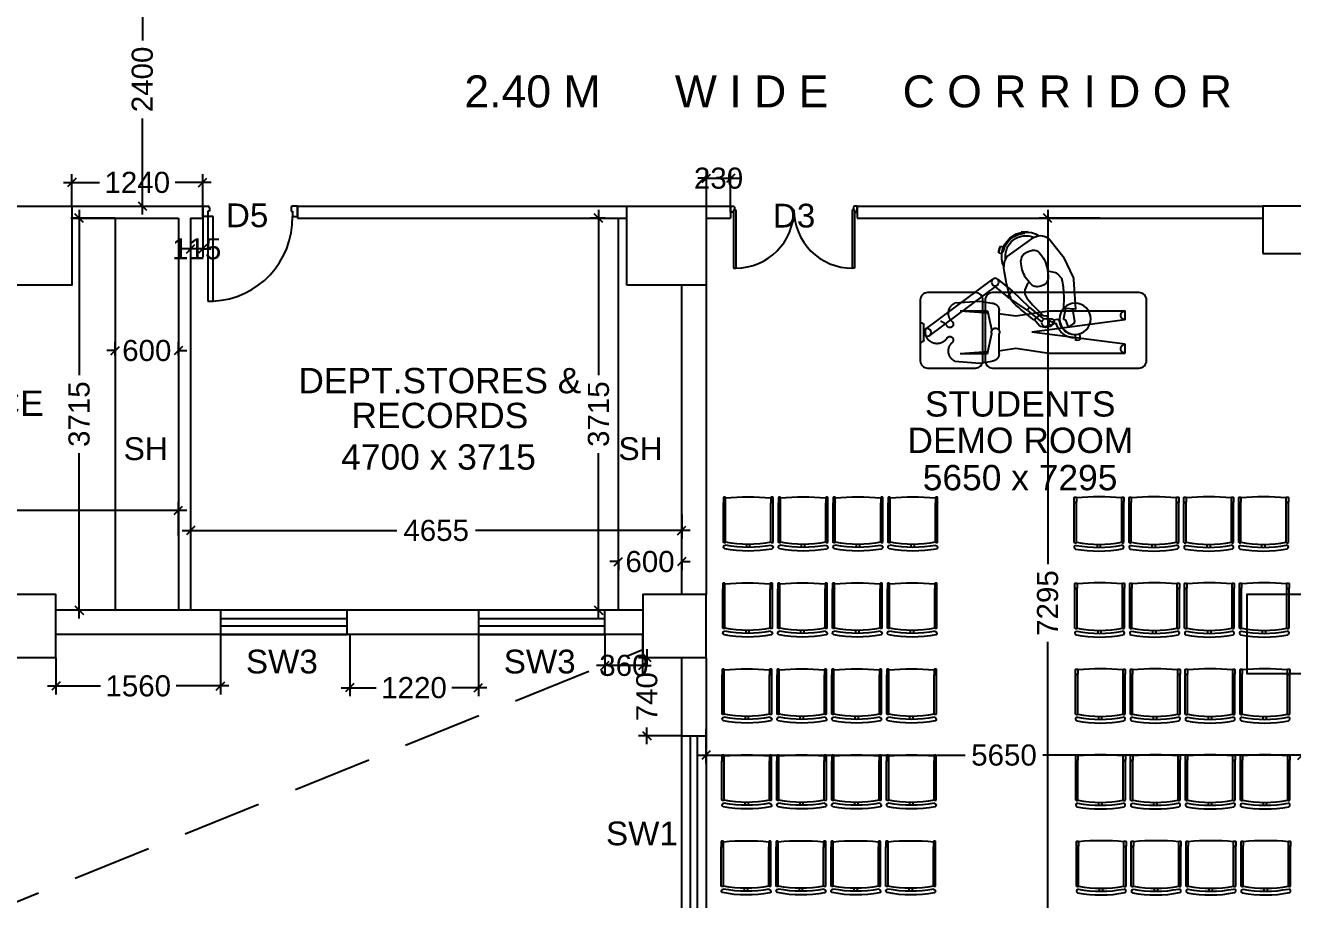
# Model space of a CAD drawing. Extents: x 7620542 to 7843793, y -6476226 to -6093835.
# Drawn here: x 7738970 to 7750982, y -6394993 to -6386708 of the extents above; entities that cross this region are included whole.
import ezdxf
from ezdxf.enums import TextEntityAlignment as Align

# ---------------------------------------------------------------- set-up
doc = ezdxf.new("R2010")
doc.units = 0
doc.header["$LTSCALE"] = 600
doc.header["$MEASUREMENT"] = 0
doc.header["$PDMODE"] = 35
doc.linetypes.add('DASHED', pattern=[0.75, 0.5, -0.25])
doc.linetypes.add('HIDDEN2', pattern=[0.1875, 0.125, -0.0625])
doc.layers.get('0').update_dxf_attribs({"linetype": 'CONTINUOUS'})
doc.layers.get('Defpoints').update_dxf_attribs({"linetype": 'CONTINUOUS'})
for name, color, linetype in [('DOOR', 32, 'CONTINUOUS'), ('Duct', 8, 'CONTINUOUS'), ('Flatforms', 7, 'CONTINUOUS'), ('floor hat', 9, 'CONTINUOUS'), ('furniture', 33, 'CONTINUOUS'), ('joinery', 7, 'CONTINUOUS'), ('LA-column', 3, 'CONTINUOUS'), ('Room Dim', 1, 'CONTINUOUS'), ('Shleves', 7, 'CONTINUOUS'), ('TEXT', 6, 'CONTINUOUS'), ('TXT', 6, 'CONTINUOUS'), ('Walls', 7, 'CONTINUOUS'), ('WIN', 151, 'CONTINUOUS'), ('Working Dim', 5, 'CONTINUOUS')]:
    doc.layers.add(name, color=color, linetype=linetype)
doc.styles.add('ari', font='arial.ttf')
doc.styles.add('ARIAL', font='arial.ttf')
doc.dimstyles.new('int. dim', dxfattribs={"dimtxt": 450, "dimasz": 80, "dimexe": 80, "dimexo": 0, "dimgap": 70, "dimtad": 0, "dimdec": 0, "dimzin": 12, "dimdsep": 46, "dimtxsty": 'ari', "dimblk": 'OBLIQUE', "dimcen": 2, "dimdle": 80, "dimclrd": 256, "dimclre": 256, "dimclrt": 6, "dimadec": 0, "dimazin": 0, "dimtfac": 1, "dimtdec": 0, "dimtix": 1, "dimtmove": 2, "dimatfit": 3, "dimfxl": 1, "dimtolj": 1, "dimtzin": 0, "dimlwd": -1, "dimlwe": -1, "dimarcsym": 0})

# ---------------------------------------------------------------- blocks, each defined once
blk = doc.blocks.new('Z$W@#1275')
at = {"layer": 'DOOR'}
for p, q in [((73, 1500), (0, 1500)), ((0, 1500), (0, 1467)), ((0, 1467), (2, 1467)), ((11, 1456), (11, 1458)), ((11, 1456), (47, 1456)), ((47, 1467), (736, 1467)), ((47, 1467), (47, 1439)), ((47, 1456), (47, 1467)), ((47, 1467), (73, 1467)), ((47, 1439), (736, 1439)), ((73, 1467), (73, 1500)), ((736, 1467), (736, 1439)), ((0, 33), (2, 33)), ((0, 0), (0, 33)), ((73, 0), (0, 0)), ((11, 44), (11, 42)), ((11, 44), (47, 44)), ((47, 61), (736, 61)), ((47, 33), (47, 61)), ((47, 44), (47, 33)), ((47, 33), (736, 33)), ((47, 33), (73, 33)), ((73, 33), (73, 0)), ((736, 33), (736, 61))]:
    blk.add_line(p, q, dxfattribs=at)
for centre, start, end in [((11, 1467), 180, 270), ((11, 33), 90, 180)]:
    blk.add_arc(centre, 9.13, start, end, dxfattribs=at)
at = {"layer": 'DOOR', "color": 145}
for centre, start, end in [((47, 1439), 270, 0), ((47, 61), 0, 90)]:
    blk.add_arc(centre, 689, start, end, dxfattribs=at)
blk = doc.blocks.new('A$C32852038')
at = {"layer": 'furniture', "color": 8}
for p, q in [((-232, -54), (-235, -57)), ((-235, -431), (-235, -57)), ((-232, -54), (-218, -54)), ((-215, -57), (-218, -54)), ((-215, -431), (-215, -57)), ((218, -54), (215, -57)), ((215, -431), (215, -57)), ((218, -54), (232, -54)), ((235, -57), (232, -54)), ((235, -431), (235, -57)), ((-232, -434), (-235, -431)), ((-232, -434), (-218, -434)), ((-218, -434), (-215, -431)), ((-16, -479), (-16, -451)), ((15, -479), (15, -451)), ((218, -434), (215, -431)), ((218, -434), (232, -434)), ((232, -434), (235, -431))]:
    blk.add_line(p, q, dxfattribs=at)
for points in [[(-235, -51), (-235, -7), (-232, -4), (-218, -4), (-215, -7), (-215, -51), (-218, -54), (-232, -54)], [(215, -51), (215, -7), (218, -4), (232, -4), (235, -7), (235, -51), (232, -54), (218, -54)]]:
    blk.add_lwpolyline(points, close=True, dxfattribs=at)
for centre, radius, start, end in [((0, -2192), 2192, 84.37, 95.63), ((-217, -478), 18, 89.4431, 247.6466), ((-5, 699), 1178, 259.5839, 280.8292), ((0, 693), 1144, 259.1657, 280.8343), ((217, -476), 18, 292.3534, 90.5569), ((-5, 699), 1213, 259.5771, 280.848)]:
    blk.add_arc(centre, radius, start, end, dxfattribs=at)
blk = doc.blocks.new('A$C273B71EE')
at = {"layer": 'floor hat', "ltscale": 0.75}
blk.add_line((1370, -182), (1370, -200), dxfattribs=at)
at = {"layer": 'furniture', "color": 8}
for p, q in [((1019, 848), (1079, 845)), ((1050, 837), (1050, 847)), ((1233, 682), (1243, 684)), ((1258, 725), (1234, 719)), ((1248, 661), (1234, 719)), ((1272, 667), (1248, 661)), ((1272, 667), (1258, 725))]:
    blk.add_line(p, q, dxfattribs=at)
at = {"layer": 'furniture'}
for p, q in [((1283, 442), (1157, 339)), ((1907, 8), (1323, 442)), ((1008, 196), (1157, 339)), ((1157, 339), (1198, 289)), ((1305, 376), (1198, 289)), ((1868, -44), (1284, 390)), ((1027, 173), (1198, 289)), ((843, 168), (183, 168)), ((1008, 196), (885, 96)), ((1027, 173), (904, 72)), ((1008, 196), (1027, 173)), ((183, 90), (987, -15)), ((802, 90), (768, 95)), ((799, 60), (779, 63)), ((819, 46), (851, 42)), ((826, 99), (858, 95)), ((1920, -83), (1920, 47)), ((1950, 64), (1937, 64)), ((183, -120), (987, -15)), ((578, -33), (573, -74)), ((605, -85), (579, -82)), ((618, -38), (613, -79)), ((1950, -101), (1937, -101)), ((843, -198), (183, -198))]:
    blk.add_line(p, q, dxfattribs=at)
at = {"layer": 'furniture', "linetype": 'DASHED'}
for p, q in [((1437, 251), (1333, 235)), ((1651, 236), (1437, 251)), ((183, 90), (183, 168)), ((1125, 124), (843, 168)), ((1275, 145), (1125, 124)), ((1270, 0), (1270, 172)), ((1369, 169), (1333, -4)), ((1607, 169), (1365, 151)), ((1607, 169), (1369, 169)), ((1270, -203), (1270, -30)), ((1369, -200), (1333, -26)), ((183, -198), (183, -120)), ((1125, -155), (843, -198)), ((1275, -176), (1125, -155)), ((1607, -200), (1365, -182)), ((1607, -200), (1369, -200)), ((1437, -282), (1333, -265)), ((1651, -267), (1437, -282))]:
    blk.add_line(p, q, dxfattribs=at)
at = {"layer": 'furniture', "color": 8}
for points in [[(1012, 417), (1030, 389), (1041, 370), (1047, 349, -0.246109), (1030, 277), (1028, 275), (1008, 250), (981, 219), (955, 191), (924, 162), (905, 144), (970, 90, 0.025572), (1143, 234, 0.12826), (1170, 277, 0.043408), (1229, 535), (1223, 590), (1200, 637), (968, 802, 0.327906), (838, 786), (831, 777), (722, 638, 0.054318), (716, 629), (633, 456, 0.097498), (628, 437), (613, 182), (711, 189), (709, 285), (716, 372), (724, 425, -0.141399), (735, 451), (758, 478, -0.153306), (783, 494), (834, 508), (851, 503)], [(1035, 444, 0.128062), (1080, 573, 0.215717), (1058, 658), (1031, 674), (1011, 683), (981, 691, 0.242433), (925, 671, 0.136513), (856, 538), (847, 470, 0.297129), (883, 393, 0.138986), (938, 376, 0.105167), (970, 381), (989, 392), (1006, 409), (1035, 444)], [(697, 187), (715, 101, -0.445833), (710, 95), (708, 94, 0.30427), (694, 82), (679, 33, -0.509983), (670, 29), (625, 60, -0.292523), (618, 77), (635, 183)], [(965, 94), (922, 42, -0.166504), (914, 37), (872, 27, -0.116666), (866, 27), (829, 36, -0.181583), (820, 42), (805, 63, -0.566275), (809, 71, 0.372711), (852, 119, -0.458371), (857, 124, 0.210622), (913, 138)]]:
    blk.add_lwpolyline(points, format="xyb", dxfattribs=at)
at = {"layer": 'furniture'}
for points in [[(0, -263), (0, 262, -0.414214), (63, 325), (1328, 325, -0.414214), (1390, 262), (1390, -263, -0.414214), (1328, -325), (63, -325, -0.414214)], [(1950, -263, -0.414214), (1887, -325), (1473, -325, -0.414214), (1410, -263), (1410, 262, -0.414214), (1473, 325), (1887, 325, -0.414214), (1950, 262)]]:
    blk.add_lwpolyline(points, format="xyb", close=True, dxfattribs=at)
for centre, radius in [((1304, 416), 32.5), ((615, 99), 135), ((872, 66), 32.1), ((1887, -18), 32.5)]:
    blk.add_circle(centre, radius, dxfattribs=at)
at = {"layer": 'furniture', "color": 8}
for centre, radius, start, end in [((1038, 637), 210, 334.6212, 121.9546), ((1038, 637), 178, 351.2666, 112.7428), ((1054, 934), 92.5, 248.1415, 285.9908), ((1038, 637), 200, 12.904, 86.666), ((1326, 711), 92.5, 174.8124, 212.6617), ((1180, 675), 92.5, 354.8124, 32.6617)]:
    blk.add_arc(centre, radius, start, end, dxfattribs=at)
at = {"layer": 'furniture', "linetype": 'DASHED'}
for centre, radius, start, end in [((1333, 172), 62.5, 90, 180), ((1607, 147), 99.3, 318.5116, 63.4892), ((183, 129), 38.4, 270, 90), ((1301, -15), 33.9, 340.2375, 205.9253), ((1695, 53), 29.7, 150.8997, 319.9563), ((1709, 45), 46.3, 127.5254, 151.0495), ((1805, -15), 100, 209.3037, 150.6963), ((1607, -178), 99.3, 296.5108, 48.4696), ((1695, -83), 29.7, 40.0437, 209.1003), ((1709, -75), 46.3, 208.9505, 232.4746), ((183, -159), 38.4, 270, 90), ((1333, -203), 62.5, 180, 270)]:
    blk.add_arc(centre, radius, start, end, dxfattribs=at)
at = {"layer": 'furniture'}
for centre, radius, start, end in [((615, 99), 137, 254.3642, 352.7402), ((615, 99), 167, 269.6062, 347.5962), ((766, 80), 15, 82.7402, 172.7402), ((822, 73), 26.6, 82.7402, 262.7402), ((1937, 47), 17.2, 90, 180), ((580, -75), 7.13, 172.7402, 262.7402), ((606, -78), 7.13, 262.7402, 352.7402), ((1937, -83), 17.2, 180, 270)]:
    blk.add_arc(centre, radius, start, end, dxfattribs=at)
blk = doc.blocks.new('1000')
at = {"layer": 'DOOR'}
for p, q in [((0, -100), (0, 0)), ((0, 0), (50, 0)), ((50, -100), (0, -100)), ((50, 0), (50, -2)), ((63, -49), (50, -49)), ((50, -49), (50, -100)), ((50, -100), (50, -901)), ((100, -100), (50, -100)), ((63, -13), (61, -13)), ((63, -13), (63, -49)), ((100, -901), (100, -100)), ((837, -13), (837, -49)), ((837, -13), (839, -13)), ((837, -49), (850, -49)), ((850, 0), (850, -2)), ((900, 0), (850, 0)), ((850, -49), (850, -100)), ((850, -100), (900, -100)), ((900, -100), (900, 0)), ((50, -901), (100, -901))]:
    blk.add_line(p, q, dxfattribs=at)
for centre, major_axis, start_param, end_param in [((50, -13), (-7.95, 7.95), 3.926991, 5.497787), ((850, -13), (7.95, 7.95), 0.785398, 2.356194)]:
    blk.add_ellipse(centre, major_axis=major_axis, ratio=1, start_param=start_param, end_param=end_param, dxfattribs=at)
at = {"layer": 'DOOR', "color": 145}
blk.add_ellipse((64, -115), major_axis=(-520, 590), ratio=1, start_param=2.464943, end_param=4.009476, dxfattribs=at)
blk = doc.blocks.new('_Oblique')
at = {"color": 0, "linetype": 'ByBlock', "lineweight": -2}
blk.add_line((-0.5, -0.5), (0.5, 0.5), dxfattribs=at)
blk = doc.blocks.new('*D288')
at = {"layer": 'Defpoints', "color": 0, "transparency": 16777216}
for p in [(7745421, -6393373, 3), (7751071, -6393373, 3), (7751071, -6393624)]:
    blk.add_point(p, dxfattribs=at)
at = {"layer": 'Working Dim', "transparency": 16777216}
for p, q in [((7745421, -6393373), (7745421, -6393704)), ((7751071, -6393373), (7751071, -6393704)), ((7745341, -6393624), (7747878, -6393624)), ((7751151, -6393624), (7748615, -6393624))]:
    blk.add_line(p, q, dxfattribs=at)
at = {"layer": 'Working Dim', "transparency": 16777216, "xscale": 80, "yscale": 80, "zscale": 80, "rotation": 180}
blk.add_blockref('_Oblique', (7745421, -6393624), dxfattribs=at)
at = {"layer": 'Working Dim', "transparency": 16777216, "xscale": 80, "yscale": 80, "zscale": 80}
blk.add_blockref('_Oblique', (7751071, -6393624), dxfattribs=at)
at = {"layer": 'Working Dim', "color": 6, "transparency": 16777216, "insert": (7748246, -6393624), "char_height": 200, "attachment_point": 5, "style": 'ari'}
blk.add_mtext('\\A1;5650', dxfattribs=at)
blk = doc.blocks.new('*D289')
at = {"layer": 'Defpoints', "color": 0, "transparency": 16777216}
for p in [(7748660, -6388535), (7749155, -6388535, 3), (7749180, -6395830, 3)]:
    blk.add_point(p, dxfattribs=at)
at = {"layer": 'Working Dim', "transparency": 16777216}
for p, q in [((7749155, -6388535), (7748580, -6388535)), ((7748660, -6388455), (7748660, -6391814)), ((7748660, -6395910), (7748660, -6392551)), ((7749180, -6395830), (7748580, -6395830))]:
    blk.add_line(p, q, dxfattribs=at)
at = {"layer": 'Working Dim', "transparency": 16777216, "xscale": 80, "yscale": 80, "zscale": 80}
for p, rotation in [((7748660, -6388535), 90), ((7748660, -6395830), 270)]:
    blk.add_blockref('_Oblique', p, dxfattribs=dict(at, rotation=rotation))
at = {"layer": 'Working Dim', "color": 6, "transparency": 16777216, "insert": (7748660, -6392182), "char_height": 200, "attachment_point": 5, "rotation": 90, "style": 'ari'}
blk.add_mtext('\\A1;7295', dxfattribs=at)
blk = doc.blocks.new('*D290')
at = {"layer": 'Defpoints', "color": 0, "transparency": 16777216}
for p in [(7740536, -6391342, 20), (7745191, -6391342, 3), (7745191, -6391495)]:
    blk.add_point(p, dxfattribs=at)
at = {"layer": 'Working Dim', "transparency": 16777216}
for p, q in [((7740536, -6391342), (7740536, -6391575)), ((7745191, -6391342), (7745191, -6391575)), ((7740456, -6391495), (7742490, -6391495)), ((7745271, -6391495), (7743237, -6391495))]:
    blk.add_line(p, q, dxfattribs=at)
at = {"layer": 'Working Dim', "transparency": 16777216, "xscale": 80, "yscale": 80, "zscale": 80, "rotation": 180}
blk.add_blockref('_Oblique', (7740536, -6391495), dxfattribs=at)
at = {"layer": 'Working Dim', "transparency": 16777216, "xscale": 80, "yscale": 80, "zscale": 80}
blk.add_blockref('_Oblique', (7745191, -6391495), dxfattribs=at)
at = {"layer": 'Working Dim', "color": 6, "transparency": 16777216, "insert": (7742864, -6391495), "char_height": 200, "attachment_point": 5, "style": 'ari'}
blk.add_mtext('\\A1;4655', dxfattribs=at)
blk = doc.blocks.new('*D291')
at = {"layer": 'Defpoints', "color": 0, "transparency": 16777216}
for p in [(7744403, -6388535), (7744466, -6388535, 17), (7744591, -6392250, 7)]:
    blk.add_point(p, dxfattribs=at)
at = {"layer": 'Working Dim', "transparency": 16777216}
for p, q in [((7744466, -6388535), (7744323, -6388535)), ((7744403, -6388455), (7744403, -6390023)), ((7744403, -6392330), (7744403, -6390762)), ((7744591, -6392250), (7744323, -6392250))]:
    blk.add_line(p, q, dxfattribs=at)
at = {"layer": 'Working Dim', "transparency": 16777216, "xscale": 80, "yscale": 80, "zscale": 80}
for p, rotation in [((7744403, -6388535), 90), ((7744403, -6392250), 270)]:
    blk.add_blockref('_Oblique', p, dxfattribs=dict(at, rotation=rotation))
at = {"layer": 'Working Dim', "color": 6, "transparency": 16777216, "insert": (7744403, -6390392), "char_height": 200, "attachment_point": 5, "rotation": 90, "style": 'ari'}
blk.add_mtext('\\A1;3715', dxfattribs=at)
blk = doc.blocks.new('*D292')
at = {"layer": 'Defpoints', "color": 0, "transparency": 16777216}
for p in [(7740421, -6391304), (7735981, -6391542, 20), (7740421, -6391542, 20)]:
    blk.add_point(p, dxfattribs=at)
at = {"layer": 'Working Dim', "transparency": 16777216}
for p, q in [((7735901, -6391304), (7737829, -6391304)), ((7735981, -6391542), (7735981, -6391224)), ((7740501, -6391304), (7738573, -6391304)), ((7740421, -6391542), (7740421, -6391224))]:
    blk.add_line(p, q, dxfattribs=at)
at = {"layer": 'Working Dim', "transparency": 16777216, "xscale": 80, "yscale": 80, "zscale": 80, "rotation": 180}
blk.add_blockref('_Oblique', (7735981, -6391304), dxfattribs=at)
at = {"layer": 'Working Dim', "transparency": 16777216, "xscale": 80, "yscale": 80, "zscale": 80}
blk.add_blockref('_Oblique', (7740421, -6391304), dxfattribs=at)
at = {"layer": 'Working Dim', "color": 6, "transparency": 16777216, "insert": (7738201, -6391304), "char_height": 200, "attachment_point": 5, "style": 'ari'}
blk.add_mtext('\\A1;4440', dxfattribs=at)
blk = doc.blocks.new('*D293')
at = {"layer": 'Defpoints', "color": 0, "transparency": 16777216}
for p in [(7739480, -6388535), (7739821, -6388535, 23), (7739821, -6392250, 23)]:
    blk.add_point(p, dxfattribs=at)
at = {"layer": 'Working Dim', "transparency": 16777216}
for p, q in [((7739821, -6388535), (7739400, -6388535)), ((7739480, -6388455), (7739480, -6390023)), ((7739480, -6392330), (7739480, -6390761)), ((7739821, -6392250), (7739400, -6392250))]:
    blk.add_line(p, q, dxfattribs=at)
at = {"layer": 'Working Dim', "transparency": 16777216, "xscale": 80, "yscale": 80, "zscale": 80}
for p, rotation in [((7739480, -6388535), 90), ((7739480, -6392250), 270)]:
    blk.add_blockref('_Oblique', p, dxfattribs=dict(at, rotation=rotation))
at = {"layer": 'Working Dim', "color": 6, "transparency": 16777216, "insert": (7739480, -6390392), "char_height": 200, "attachment_point": 5, "rotation": 90, "style": 'ari'}
blk.add_mtext('\\A1;3715', dxfattribs=at)
blk = doc.blocks.new('*D410')
at = {"layer": 'Defpoints', "color": 0, "transparency": 16777216}
for p in [(7739910, -6386019, -5), (7739910, -6388420, 17), (7740079, -6388420)]:
    blk.add_point(p, dxfattribs=at)
at = {"layer": 'Working Dim', "transparency": 16777216}
for p, q in [((7739910, -6386019), (7740159, -6386019)), ((7740079, -6385939), (7740079, -6386850)), ((7740079, -6388500), (7740079, -6387590)), ((7739910, -6388420), (7740159, -6388420))]:
    blk.add_line(p, q, dxfattribs=at)
at = {"layer": 'Working Dim', "transparency": 16777216, "xscale": 80, "yscale": 80, "zscale": 80}
for p, rotation in [((7740079, -6386019), 90), ((7740079, -6388420), 270)]:
    blk.add_blockref('_Oblique', p, dxfattribs=dict(at, rotation=rotation))
at = {"layer": 'Working Dim', "color": 6, "transparency": 16777216, "insert": (7740079, -6387220), "char_height": 200, "attachment_point": 5, "rotation": 90, "style": 'ari'}
blk.add_mtext('\\A1;2400', dxfattribs=at)
blk = doc.blocks.new('*D1607')
at = {"layer": 'Defpoints', "color": 0, "transparency": 16777216}
for p in [(7745191, -6392700), (7744861, -6393440), (7745191, -6393440)]:
    blk.add_point(p, dxfattribs=at)
at = {"layer": 'Working Dim', "transparency": 16777216}
for p, q in [((7744861, -6392620), (7744861, -6392780)), ((7745191, -6392700), (7744781, -6392700)), ((7744861, -6393520), (7744861, -6393360)), ((7745191, -6393440), (7744781, -6393440))]:
    blk.add_line(p, q, dxfattribs=at)
at = {"layer": 'Working Dim', "transparency": 16777216, "xscale": 80, "yscale": 80, "zscale": 80}
for p, rotation in [((7744861, -6392700), 90), ((7744861, -6393440), 270)]:
    blk.add_blockref('_Oblique', p, dxfattribs=dict(at, rotation=rotation))
at = {"layer": 'Working Dim', "color": 6, "transparency": 16777216, "insert": (7744861, -6393070), "char_height": 200, "attachment_point": 5, "rotation": 90, "style": 'ari'}
blk.add_mtext('\\A1;740', dxfattribs=at)
blk = doc.blocks.new('*D1617')
at = {"layer": 'Defpoints', "color": 0, "transparency": 16777216}
for p in [(7739821, -6389841), (7740421, -6389790), (7740421, -6389841)]:
    blk.add_point(p, dxfattribs=at)
at = {"layer": 'Working Dim', "transparency": 16777216}
for p, q in [((7739821, -6389841), (7739821, -6389710)), ((7740421, -6389841), (7740421, -6389710)), ((7739821, -6389790), (7739741, -6389790)), ((7739821, -6389790), (7739830, -6389790)), ((7740421, -6389790), (7740412, -6389790)), ((7740421, -6389790), (7740501, -6389790))]:
    blk.add_line(p, q, dxfattribs=at)
at = {"layer": 'Working Dim', "transparency": 16777216, "xscale": 80, "yscale": 80, "zscale": 80}
blk.add_blockref('_Oblique', (7739821, -6389790), dxfattribs=at)
at = {"layer": 'Working Dim', "transparency": 16777216, "xscale": 80, "yscale": 80, "zscale": 80, "rotation": 180}
blk.add_blockref('_Oblique', (7740421, -6389790), dxfattribs=at)
at = {"layer": 'Working Dim', "color": 6, "transparency": 16777216, "insert": (7740121, -6389790), "char_height": 200, "attachment_point": 5, "style": 'ari'}
blk.add_mtext('\\A1;600', dxfattribs=at)
blk = doc.blocks.new('*D1618')
at = {"layer": 'Defpoints', "color": 0, "transparency": 16777216}
for p in [(7740651, -6388197), (7739411, -6388420), (7740651, -6388420)]:
    blk.add_point(p, dxfattribs=at)
at = {"layer": 'Working Dim', "transparency": 16777216}
for p, q in [((7739331, -6388197), (7739672, -6388197)), ((7739411, -6388420), (7739411, -6388117)), ((7740731, -6388197), (7740390, -6388197)), ((7740651, -6388420), (7740651, -6388117))]:
    blk.add_line(p, q, dxfattribs=at)
at = {"layer": 'Working Dim', "transparency": 16777216, "xscale": 80, "yscale": 80, "zscale": 80, "rotation": 180}
blk.add_blockref('_Oblique', (7739411, -6388197), dxfattribs=at)
at = {"layer": 'Working Dim', "transparency": 16777216, "xscale": 80, "yscale": 80, "zscale": 80}
blk.add_blockref('_Oblique', (7740651, -6388197), dxfattribs=at)
at = {"layer": 'Working Dim', "color": 6, "transparency": 16777216, "insert": (7740031, -6388197), "char_height": 200, "attachment_point": 5, "style": 'ari'}
blk.add_mtext('\\A1;1240', dxfattribs=at)
blk = doc.blocks.new('*D1619')
at = {"layer": 'Defpoints', "color": 0, "transparency": 16777216}
for p in [(7740536, -6388535), (7740651, -6388535), (7740536, -6388826)]:
    blk.add_point(p, dxfattribs=at)
at = {"layer": 'Working Dim', "transparency": 16777216}
for p, q in [((7740536, -6388535), (7740536, -6388906)), ((7740651, -6388535), (7740651, -6388906)), ((7740536, -6388826), (7740456, -6388826)), ((7740651, -6388826), (7740536, -6388826)), ((7740651, -6388826), (7740731, -6388826))]:
    blk.add_line(p, q, dxfattribs=at)
at = {"layer": 'Working Dim', "transparency": 16777216, "xscale": 80, "yscale": 80, "zscale": 80}
blk.add_blockref('_Oblique', (7740536, -6388826), dxfattribs=at)
at = {"layer": 'Working Dim', "transparency": 16777216, "xscale": 80, "yscale": 80, "zscale": 80, "rotation": 180}
blk.add_blockref('_Oblique', (7740651, -6388826), dxfattribs=at)
at = {"layer": 'Working Dim', "color": 6, "transparency": 16777216, "insert": (7740594, -6388826), "char_height": 200, "attachment_point": 5, "style": 'ari'}
blk.add_mtext('\\A1;115', dxfattribs=at)
blk = doc.blocks.new('*D1620')
at = {"layer": 'Defpoints', "color": 0, "transparency": 16777216}
for p in [(7745655, -6388157), (7745425, -6388420), (7745655, -6388420)]:
    blk.add_point(p, dxfattribs=at)
at = {"layer": 'Working Dim', "transparency": 16777216}
for p, q in [((7745425, -6388420), (7745425, -6388077)), ((7745655, -6388420), (7745655, -6388077)), ((7745425, -6388157), (7745345, -6388157)), ((7745425, -6388157), (7745655, -6388157)), ((7745655, -6388157), (7745735, -6388157))]:
    blk.add_line(p, q, dxfattribs=at)
at = {"layer": 'Working Dim', "transparency": 16777216, "xscale": 80, "yscale": 80, "zscale": 80}
blk.add_blockref('_Oblique', (7745425, -6388157), dxfattribs=at)
at = {"layer": 'Working Dim', "transparency": 16777216, "xscale": 80, "yscale": 80, "zscale": 80, "rotation": 180}
blk.add_blockref('_Oblique', (7745655, -6388157), dxfattribs=at)
at = {"layer": 'Working Dim', "color": 6, "transparency": 16777216, "insert": (7745540, -6388157), "char_height": 200, "attachment_point": 5, "style": 'ari'}
blk.add_mtext('\\A1;230', dxfattribs=at)
blk = doc.blocks.new('*D1625')
at = {"layer": 'Defpoints', "color": 0, "transparency": 16777216}
for p in [(7744464, -6392480), (7744821, -6392480), (7744464, -6392774)]:
    blk.add_point(p, dxfattribs=at)
at = {"layer": 'Working Dim', "transparency": 16777216}
for p, q in [((7744464, -6392480), (7744464, -6392854)), ((7744821, -6392480), (7744821, -6392854)), ((7744464, -6392774), (7744384, -6392774)), ((7744821, -6392774), (7744464, -6392774)), ((7744821, -6392774), (7744901, -6392774))]:
    blk.add_line(p, q, dxfattribs=at)
at = {"layer": 'Working Dim', "transparency": 16777216, "xscale": 80, "yscale": 80, "zscale": 80}
blk.add_blockref('_Oblique', (7744464, -6392774), dxfattribs=at)
at = {"layer": 'Working Dim', "transparency": 16777216, "xscale": 80, "yscale": 80, "zscale": 80, "rotation": 180}
blk.add_blockref('_Oblique', (7744821, -6392774), dxfattribs=at)
at = {"layer": 'Working Dim', "color": 6, "transparency": 16777216, "insert": (7744643, -6392774), "char_height": 200, "attachment_point": 5, "style": 'ari'}
blk.add_mtext('\\A1;360', dxfattribs=at)
blk = doc.blocks.new('*D1626')
at = {"layer": 'Defpoints', "color": 0, "transparency": 16777216}
for p in [(7740820, -6392480), (7739260, -6392700, 2), (7740820, -6392968)]:
    blk.add_point(p, dxfattribs=at)
at = {"layer": 'Working Dim', "transparency": 16777216}
for p, q in [((7740820, -6392480), (7740820, -6393048)), ((7739260, -6392700), (7739260, -6393048)), ((7739180, -6392968), (7739681, -6392968)), ((7740900, -6392968), (7740399, -6392968))]:
    blk.add_line(p, q, dxfattribs=at)
at = {"layer": 'Working Dim', "transparency": 16777216, "xscale": 80, "yscale": 80, "zscale": 80, "rotation": 180}
blk.add_blockref('_Oblique', (7739260, -6392968), dxfattribs=at)
at = {"layer": 'Working Dim', "transparency": 16777216, "xscale": 80, "yscale": 80, "zscale": 80}
blk.add_blockref('_Oblique', (7740820, -6392968), dxfattribs=at)
at = {"layer": 'Working Dim', "color": 6, "transparency": 16777216, "insert": (7740040, -6392968), "char_height": 200, "attachment_point": 5, "style": 'ari'}
blk.add_mtext('\\A1;1560', dxfattribs=at)
blk = doc.blocks.new('*D1627')
at = {"layer": 'Defpoints', "color": 0, "transparency": 16777216}
for p in [(7742045, -6392480), (7743264, -6392480), (7743264, -6392985)]:
    blk.add_point(p, dxfattribs=at)
at = {"layer": 'Working Dim', "transparency": 16777216}
for p, q in [((7742045, -6392480), (7742045, -6393065)), ((7743264, -6392480), (7743264, -6393065)), ((7741965, -6392985), (7742295, -6392985)), ((7743344, -6392985), (7743013, -6392985))]:
    blk.add_line(p, q, dxfattribs=at)
at = {"layer": 'Working Dim', "transparency": 16777216, "xscale": 80, "yscale": 80, "zscale": 80, "rotation": 180}
blk.add_blockref('_Oblique', (7742045, -6392985), dxfattribs=at)
at = {"layer": 'Working Dim', "transparency": 16777216, "xscale": 80, "yscale": 80, "zscale": 80}
blk.add_blockref('_Oblique', (7743264, -6392985), dxfattribs=at)
at = {"layer": 'Working Dim', "color": 6, "transparency": 16777216, "insert": (7742654, -6392985), "char_height": 200, "attachment_point": 5, "style": 'ari'}
blk.add_mtext('\\A1;1220', dxfattribs=at)
blk = doc.blocks.new('*D2523')
at = {"layer": 'Defpoints', "color": 0, "transparency": 16777216}
for p in [(7744591, -6391782, -15), (7745191, -6391782, -15), (7745191, -6391790)]:
    blk.add_point(p, dxfattribs=at)
at = {"layer": 'Working Dim', "transparency": 16777216}
for p, q in [((7744591, -6391790), (7744511, -6391790)), ((7744591, -6391782), (7744591, -6391870)), ((7744591, -6391790), (7744600, -6391790)), ((7745191, -6391790), (7745183, -6391790)), ((7745191, -6391782), (7745191, -6391870)), ((7745191, -6391790), (7745271, -6391790))]:
    blk.add_line(p, q, dxfattribs=at)
at = {"layer": 'Working Dim', "transparency": 16777216, "xscale": 80, "yscale": 80, "zscale": 80}
blk.add_blockref('_Oblique', (7744591, -6391790), dxfattribs=at)
at = {"layer": 'Working Dim', "transparency": 16777216, "xscale": 80, "yscale": 80, "zscale": 80, "rotation": 180}
blk.add_blockref('_Oblique', (7745191, -6391790), dxfattribs=at)
at = {"layer": 'Working Dim', "color": 6, "transparency": 16777216, "insert": (7744891, -6391790), "char_height": 200, "attachment_point": 5, "style": 'ari'}
blk.add_mtext('\\A1;600', dxfattribs=at)

msp = doc.modelspace()

# ---------------------------------------------------------------- linework, layer by layer
at = {"layer": 'Duct', "color": 8, "linetype": 'HIDDEN2', "ltscale": 10}
for p in [(7727961.874, -6399409.571, -14.83), (7727961.874, -6399409.57, -14.83)]:
    msp.add_line(p, (7744821.648, -6392623.949, -14.83), dxfattribs=at)
at = {"layer": 'Flatforms', "color": 31}
msp.add_line((7739821.025, -6388534.68, -14.83), (7739821.025, -6392249.68, -14.83), dxfattribs=at)
at = {"layer": 'LA-column', "color": 2}
for points, elevation in [([(7738659.969, -6389169.73), (7738659.969, -6388419.73), (7739409.969, -6388419.73), (7739409.969, -6389169.73)], -11.41), ([(7744671.469, -6389169.73), (7744671.469, -6388419.73), (7745421.469, -6388419.73), (7745421.469, -6389169.73)], -11.41), ([(7750698.974, -6388869.723), (7751298.974, -6388869.723), (7751298.974, -6388419.723), (7750698.974, -6388419.723)], -11.41), ([(7739259.969, -6392699.676), (7739259.969, -6392099.676), (7738659.969, -6392099.676), (7738659.969, -6392699.676)], -12.441), ([(7745421.469, -6392699.676), (7745421.469, -6392099.676), (7744821.469, -6392099.676), (7744821.469, -6392699.676)], -12.441), ([(7751298.974, -6392849.676), (7751298.974, -6392099.676), (7750548.974, -6392099.676), (7750548.974, -6392849.676)], -12.441)]:
    msp.add_lwpolyline(points, close=True, dxfattribs=dict(at, elevation=elevation))
at = {"layer": 'Shleves'}
msp.add_line((7739821.025, -6388534.68, 2.889), (7739821.025, -6392249.68, 2.889), dxfattribs=at)
at = {"layer": 'Walls', "linetype": 'Continuous'}
for p, q in [((7739410.523, -6388419.745, -14.83), (7740651.025, -6388419.745, -14.83)), ((7740651.025, -6388419.612, -14.83), (7740651.025, -6388534.745, -14.83)), ((7741551.03, -6388419.745, -14.83), (7744671.025, -6388419.745, -14.83)), ((7741551.03, -6388419.745, -14.83), (7741551.03, -6388534.745, -14.83)), ((7739410.523, -6388534.745, -14.83), (7740421.025, -6388534.745, -14.83)), ((7740421.025, -6388534.68, -14.83), (7740421.025, -6392249.68, -14.83)), ((7740536.025, -6388534.68, -14.83), (7740536.025, -6392249.68, -14.83)), ((7740536.025, -6388534.745, -14.83), (7740651.025, -6388534.745, -14.83)), ((7741551.03, -6388534.745, -14.83), (7744671.025, -6388534.745, -14.83))]:
    msp.add_line(p, q, dxfattribs=at)
at = {"layer": 'Walls'}
for p, q in [((7745424.97, -6388419.617, -14.83), (7745654.97, -6388419.617, -14.83)), ((7745654.97, -6388419.617, -14.83), (7745654.97, -6388534.617, -14.83)), ((7746854.97, -6388419.617, -14.83), (7750698.974, -6388419.76, -14.83)), ((7746854.97, -6388419.617, -14.83), (7746854.97, -6388534.617, -14.83)), ((7744591.47, -6392249.725, -14.83), (7744591.47, -6388534.745, -14.83)), ((7745424.97, -6388534.617, -14.83), (7745654.97, -6388534.617, -14.83)), ((7746854.97, -6388534.617, -14.83), (7750698.974, -6388534.617, -14.83)), ((7745191.47, -6392099.83, -14.83), (7745191.47, -6389169.617, -14.83)), ((7745421.47, -6389169.617, -14.83), (7745421.47, -6392099.83, -14.83)), ((7744821.379, -6392249.728, -14.83), (7739259.878, -6392249.658, -14.83)), ((7744821.379, -6392479.8, -14.83), (7739259.878, -6392479.706, -14.83)), ((7745191.47, -6399189.83, -14.83), (7745191.47, -6392699.83, -14.83)), ((7745421.47, -6392699.83, -14.83), (7745421.47, -6395829.617, -14.83))]:
    msp.add_line(p, q, dxfattribs=at)
at = {"layer": 'WIN', "linetype": 'Continuous', "elevation": -14.83}
for points in [[(7740820.111, -6392479.515), (7742020.111, -6392479.515), (7742020.111, -6392249.515), (7740820.111, -6392249.515)], [(7743263.736, -6392479.515), (7744463.736, -6392479.515), (7744463.736, -6392249.515), (7743263.736, -6392249.515)], [(7740820.111, -6392396.732), (7742020.111, -6392396.732), (7742020.111, -6392332.298), (7740820.111, -6392332.298)], [(7743263.736, -6392396.732), (7744463.736, -6392396.732), (7744463.736, -6392332.298), (7743263.736, -6392332.298)], [(7745191.47, -6395239.617), (7745191.47, -6393439.617), (7745421.47, -6393439.617), (7745421.47, -6395239.617)], [(7745191.47, -6395239.617), (7745191.47, -6393439.617), (7745421.47, -6393439.617), (7745421.47, -6395239.617)], [(7745274.254, -6395239.617), (7745274.254, -6393439.617), (7745338.687, -6393439.617), (7745338.687, -6395239.617)], [(7745274.254, -6395239.617), (7745274.254, -6393439.617), (7745338.687, -6393439.617), (7745338.687, -6395239.617)]]:
    msp.add_lwpolyline(points, close=True, dxfattribs=at)

# ---------------------------------------------------------------- block references
at = {"layer": 'DOOR', "linetype": 'Continuous', "rotation": 1.302004810533658e-05}
msp.add_blockref('1000', (7740651.03, -6388419.745, -14.83), dxfattribs=at)
at = {"layer": 'DOOR', "xscale": 0.8000117540359497, "yscale": 0.8000117540359497, "zscale": 0.8000117540359497, "rotation": 270}
msp.add_blockref('Z$W@#1275', (7745654.97, -6388419.617, -14.83), dxfattribs=at)
at = {"layer": 'furniture', "xscale": -1.100000001490116, "yscale": 1.100000001490116, "zscale": 1.100000001490116}
msp.add_blockref('A$C273B71EE', (7749596.667, -6389597.811, -14.83), dxfattribs=at)
at = {"layer": 'furniture', "xscale": -1}
for p in [(7745822.242, -6391176.046, -14.83), (7746342.242, -6391176.046, -14.83), (7746862.242, -6391176.046, -14.83), (7747382.242, -6391176.046, -14.83), (7745815.933, -6391990.61, -14.83), (7746335.933, -6391990.61, -14.83), (7746855.933, -6391990.61, -14.83), (7747375.933, -6391990.61, -14.83), (7745809.624, -6392805.173, -14.83), (7746329.624, -6392805.173, -14.83), (7746849.624, -6392805.173, -14.83), (7747369.624, -6392805.173, -14.83), (7745807.816, -6393619.745, -14.83), (7746327.816, -6393619.745, -14.83), (7746847.816, -6393619.745, -14.83), (7747367.816, -6393619.745, -14.83), (7745801.507, -6394434.309, -14.83), (7746321.507, -6394434.309, -14.83), (7746841.507, -6394434.309, -14.83), (7747361.507, -6394434.309, -14.83)]:
    msp.add_blockref('A$C32852038', p, dxfattribs=at)
at = {"layer": 'furniture'}
for p in [(7749146.922, -6391176.046, -14.83), (7749666.922, -6391176.046, -14.83), (7750186.922, -6391176.046, -14.83), (7750706.922, -6391176.046, -14.83), (7749153.231, -6391990.61, -14.83), (7749673.231, -6391990.61, -14.83), (7750193.231, -6391990.61, -14.83), (7750713.231, -6391990.61, -14.83), (7749159.54, -6392805.173, -14.83), (7749679.54, -6392805.173, -14.83), (7750199.54, -6392805.173, -14.83), (7750719.54, -6392805.173, -14.83), (7749161.348, -6393619.745, -14.83), (7749681.348, -6393619.745, -14.83), (7750201.348, -6393619.745, -14.83), (7750721.348, -6393619.745, -14.83), (7749167.657, -6394434.309, -14.83), (7749687.657, -6394434.309, -14.83), (7750207.657, -6394434.309, -14.83), (7750727.657, -6394434.309, -14.83)]:
    msp.add_blockref('A$C32852038', p, dxfattribs=at)

# ---------------------------------------------------------------- texts
at = {"layer": 'joinery', "style": 'ari'}
for s, p in [('D5', (7741072.301, -6388620.405, -14.83)), ('D3', (7746256.57, -6388623.393, -14.83)), ('SW3', (7741401.648, -6392849.203, -14.83)), ('SW3', (7743845.273, -6392849.203, -14.83)), ('SW1', (7744814.357, -6394477.476, -14.83))]:
    msp.add_text(s, height=225, dxfattribs=at).set_placement(p, align=Align.CENTER)
at = {"layer": 'Room Dim', "style": 'ARIAL'}
msp.add_text('4700 x 3715', height=240, dxfattribs=at).set_placement((7742886.076, -6390797.741, -14.83), align=Align.MIDDLE_CENTER)
msp.add_text('5650 x 7295', height=240, dxfattribs=at).set_placement((7748398.335, -6391113.502, -14.83), align=Align.CENTER)
at = {"layer": 'Shleves', "color": 10, "style": 'ARIAL'}
for p in [(7739901.733, -6390827.028, -16.541), (7744591.47, -6390827.028, -14.83)]:
    msp.add_text('SH', height=216, dxfattribs=at).set_placement(p)
at = {"layer": 'TEXT', "color": 7, "style": 'ARIAL'}
for s, p in [('DEPT.STORES &', (7742898.724, -6390194.215, -14.83)), ('DEPT.OFFICE', (7738035.7, -6390408.736, -14.83)), ('STUDENTS', (7748399.282, -6390414.77, -14.83)), ('RECORDS', (7742898.724, -6390524.558, -14.83)), ('DEMO ROOM', (7748401.335, -6390759.908, -14.83))]:
    msp.add_text(s, height=240, dxfattribs=at).set_placement(p, align=Align.CENTER)
at = {"layer": 'TXT', "color": 7, "style": 'ARIAL'}
msp.add_text('2.40 M      W I D E      C O R R I D O R', height=302.4, dxfattribs=at).set_placement((7746768.752, -6387484.535, -14.83), align=Align.CENTER)

# ---------------------------------------------------------------- dimensions: what is measured, and where the dimension line sits
at = {"layer": 'Working Dim'}
for base, p1, p2, override, picture, middle in [((7740078.698, -6388419.745, -14.83), (7739909.657, -6386019.487, -20.178), (7739909.657, -6388419.745, 2.39), {"dimtxt": 200}, '*D410', (7740078.698, -6387219.616, -14.83)), ((7739480.336, -6388534.68, -14.83), (7739821.025, -6392249.68, 8.02), (7739821.025, -6388534.68, 8.02), {"dimtxt": 200}, '*D293', (7739480.336, -6390392.18, -14.83)), ((7744402.837, -6388534.745, -14.83), (7744591.407, -6392249.725, -7.967), (7744465.72, -6388534.745, 2.39), {"dimtxt": 200}, '*D291', (7744402.837, -6390392.235, -14.83)), ((7748660.032, -6388534.617, -14.83), (7749180.2, -6395829.617, -11.41), (7749155.281, -6388534.617, -11.41), {"dimtxt": 200}, '*D289', (7748660.032, -6392182.117, -14.83)), ((7744860.806, -6393439.617, -14.83), (7745191.47, -6392699.83, -14.83), (7745191.47, -6393439.617, -14.83), {"dimtxt": 200, "dimarcsym": 1}, '*D1607', (7744860.806, -6393069.724, -14.83))]:
    dim = msp.add_linear_dim(base=base, p1=p1, p2=p2, angle=90, dimstyle='int. dim', override=override, dxfattribs=at)
    dim.commit()
    dim.dimension.update_dxf_attribs({"geometry": picture, "text_midpoint": middle})
for base, p1, p2, text, picture, middle in [((7740651.025, -6388197.218, -14.83), (7739410.523, -6388419.745, -14.83), (7740651.025, -6388419.612, -14.83), '1240', '*D1618', (7740030.774, -6388197.218, -14.83)), ((7743263.736, -6392985.182, -14.83), (7742044.629, -6392479.753, -14.83), (7743263.736, -6392479.515, -14.83), '1220', '*D1627', (7742654.182, -6392985.182, -14.83)), ((7744463.736, -6392774.018, -14.83), (7744821.379, -6392479.8, -14.83), (7744463.736, -6392479.8, -14.83), '360', '*D1625', (7744642.557, -6392774.018, -14.83))]:
    dim = msp.add_linear_dim(base=base, p1=p1, p2=p2, text=text, dimstyle='int. dim', override={"dimtxt": 200, "dimarcsym": 1}, dxfattribs=at)
    dim.commit()
    dim.dimension.update_dxf_attribs({"geometry": picture, "text_midpoint": middle})
for base, p1, p2, override, picture, middle in [((7745654.97, -6388157.466, -14.83), (7745424.97, -6388419.617, -14.83), (7745654.97, -6388419.617, -14.83), {"dimtxt": 200, "dimarcsym": 1}, '*D1620', (7745539.97, -6388157.466, -14.83)), ((7740536.025, -6388825.956, -14.83), (7740651.025, -6388534.745, -14.83), (7740536.025, -6388534.68, -14.83), {"dimtxt": 200, "dimarcsym": 1}, '*D1619', (7740593.525, -6388825.956, -14.83)), ((7740421.025, -6389789.748, -14.83), (7739821.025, -6389841.111, -14.83), (7740421.025, -6389841.111, -14.83), {"dimtxt": 200, "dimarcsym": 1}, '*D1617', (7740121.025, -6389789.748, -14.83)), ((7740421.025, -6391304.48, -14.83), (7735981.025, -6391541.762, 5.238), (7740421.025, -6391541.762, 5.238), {"dimtxt": 200}, '*D292', (7738201.025, -6391304.48, -14.83)), ((7745191.47, -6391495.276, -14.83), (7740536.025, -6391341.822, 5.238), (7745191.47, -6391341.822, -11.41), {"dimtxt": 200}, '*D290', (7742863.748, -6391495.276, -14.83)), ((7740820.111, -6392967.602, -14.83), (7739259.969, -6392699.676, -12.441), (7740820.111, -6392479.515, -14.83), {"dimtxt": 200, "dimarcsym": 1}, '*D1626', (7740040.04, -6392967.602, -14.83)), ((7751070.971, -6393623.741, -14.83), (7745421.47, -6393372.819, -11.41), (7751070.971, -6393372.812, -11.41), {"dimtxt": 200}, '*D288', (7748246.221, -6393623.741, -14.83))]:
    dim = msp.add_linear_dim(base=base, p1=p1, p2=p2, dimstyle='int. dim', override=override, dxfattribs=at)
    dim.commit()
    dim.dimension.update_dxf_attribs({"geometry": picture, "text_midpoint": middle})
at = {"layer": 'Working Dim', "color": 7}
dim = msp.add_linear_dim(base=(7745191.47, -6391790.328), p1=(7744591.47, -6391782.197, -14.83), p2=(7745191.47, -6391782.197, -14.83), dimstyle='int. dim', override={"dimtxt": 200, "dimarcsym": 1}, dxfattribs=at)
dim.commit()
dim.dimension.update_dxf_attribs({"geometry": '*D2523', "text_midpoint": (7744891.47, -6391790.328)})

doc.saveas('drawing.dxf')
